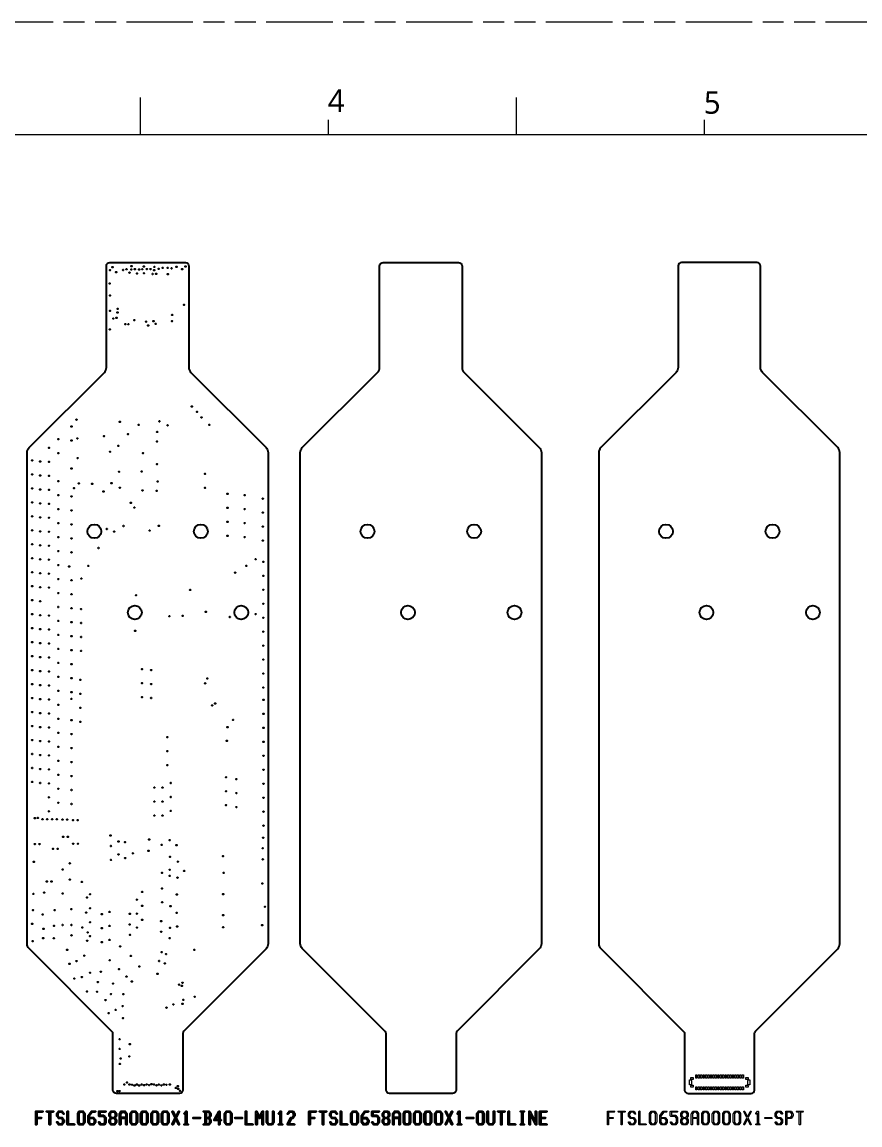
# Model space of a CAD drawing. Extents: x 4328 to 4769, y 264 to 576.
# Drawn here: x 4485.1 to 4604.9, y 418.4 to 576.2 of the extents above; entities that cross this region are included whole.
import ezdxf

# ---------------------------------------------------------------- set-up
doc = ezdxf.new("R2010")
doc.units = 0
doc.linetypes.add('PHANTOM', pattern=[29.5, 9.5, -1.5, 3, -1.5, 3, -1.5, 9.5])
doc.layers.get('0').update_dxf_attribs({"lineweight": 5})
doc.layers.add('0PAPERF', color=2, linetype='PHANTOM', lineweight=5, plot=False)
doc.layers.add('DIM', color=3, linetype='Continuous', lineweight=5)
doc.layers.add('gbr-dxf_layer0', color=7, linetype='Continuous')
doc.layers.add('gbr-outline-dxf_layer1', color=2, linetype='Continuous')
doc.styles.get("Standard").update_dxf_attribs({"font": 'txt.shx'})

msp = doc.modelspace()

# ---------------------------------------------------------------- linework, layer by layer
for p, q in [((4501.99, 560.01), (4501.99, 565.39)), ((4755.94, 560.01), (4340.59, 560.01))]:
    msp.add_line(p, q)
at = {"color": 0}
for p, q in [((4555.8, 560.01), (4555.8, 565.39)), ((4528.9, 560.01), (4528.9, 562.17)), ((4582.7, 560.01), (4582.7, 562.17))]:
    msp.add_line(p, q, dxfattribs=at)
at = {"linetype": 'Continuous'}
for points in [[(4580.52, 424.11), (4580.52, 424.83), (4580.73, 424.83), (4580.8, 424.76), (4580.8, 424.18), (4580.73, 424.11)], [(4580.73, 424.94), (4580.73, 425.15), (4581.08, 425.15), (4581.08, 424.87), (4580.8, 424.87)], [(4581.42, 425.09), (4581.42, 425.53), (4581.6, 425.53), (4581.6, 425.09)], [(4581.77, 425.09), (4581.77, 425.53), (4581.95, 425.53), (4581.95, 425.09)], [(4582.12, 425.09), (4582.12, 425.53), (4582.3, 425.53), (4582.3, 425.09)], [(4582.47, 425.09), (4582.47, 425.53), (4582.65, 425.53), (4582.65, 425.09)], [(4582.82, 425.09), (4582.82, 425.53), (4583, 425.53), (4583, 425.09)], [(4583.17, 425.09), (4583.17, 425.53), (4583.35, 425.53), (4583.35, 425.09)], [(4583.52, 425.09), (4583.52, 425.53), (4583.7, 425.53), (4583.7, 425.09)], [(4583.87, 425.09), (4583.87, 425.53), (4584.05, 425.53), (4584.05, 425.09)], [(4584.22, 425.09), (4584.22, 425.53), (4584.4, 425.53), (4584.4, 425.09)], [(4584.57, 425.09), (4584.57, 425.53), (4584.75, 425.53), (4584.75, 425.09)], [(4584.92, 425.09), (4584.92, 425.53), (4585.1, 425.53), (4585.1, 425.09)], [(4585.27, 425.09), (4585.27, 425.53), (4585.45, 425.53), (4585.45, 425.09)], [(4585.62, 425.09), (4585.62, 425.53), (4585.8, 425.53), (4585.8, 425.09)], [(4585.97, 425.09), (4585.97, 425.53), (4586.15, 425.53), (4586.15, 425.09)], [(4586.32, 425.09), (4586.32, 425.53), (4586.5, 425.53), (4586.5, 425.09)], [(4586.67, 425.09), (4586.67, 425.53), (4586.85, 425.53), (4586.85, 425.09)], [(4587.02, 425.09), (4587.02, 425.53), (4587.2, 425.53), (4587.2, 425.09)], [(4587.37, 425.09), (4587.37, 425.53), (4587.55, 425.53), (4587.55, 425.09)], [(4587.72, 425.09), (4587.72, 425.53), (4587.9, 425.53), (4587.9, 425.09)], [(4588.07, 425.09), (4588.07, 425.53), (4588.25, 425.53), (4588.25, 425.09)], [(4588.59, 424.87), (4588.59, 425.15), (4588.94, 425.15), (4588.94, 424.94), (4588.87, 424.87)], [(4588.87, 424.18), (4588.87, 424.76), (4588.94, 424.83), (4589.15, 424.83), (4589.15, 424.11), (4588.94, 424.11)], [(4580.73, 423.78), (4580.73, 423.99), (4580.8, 424.06), (4581.08, 424.06), (4581.08, 423.78)], [(4581.42, 423.41), (4581.42, 423.84), (4581.6, 423.84), (4581.6, 423.41)], [(4581.77, 423.41), (4581.77, 423.84), (4581.95, 423.84), (4581.95, 423.41)], [(4582.12, 423.41), (4582.12, 423.84), (4582.3, 423.84), (4582.3, 423.41)], [(4582.47, 423.41), (4582.47, 423.84), (4582.65, 423.84), (4582.65, 423.41)], [(4582.82, 423.41), (4582.82, 423.84), (4583, 423.84), (4583, 423.41)], [(4583.17, 423.41), (4583.17, 423.84), (4583.35, 423.84), (4583.35, 423.41)], [(4583.52, 423.41), (4583.52, 423.84), (4583.7, 423.84), (4583.7, 423.41)], [(4583.87, 423.41), (4583.87, 423.84), (4584.05, 423.84), (4584.05, 423.41)], [(4584.22, 423.41), (4584.22, 423.84), (4584.4, 423.84), (4584.4, 423.41)], [(4584.57, 423.41), (4584.57, 423.84), (4584.75, 423.84), (4584.75, 423.41)], [(4584.92, 423.41), (4584.92, 423.84), (4585.1, 423.84), (4585.1, 423.41)], [(4585.27, 423.41), (4585.27, 423.84), (4585.45, 423.84), (4585.45, 423.41)], [(4585.62, 423.41), (4585.62, 423.84), (4585.8, 423.84), (4585.8, 423.41)], [(4585.97, 423.41), (4585.97, 423.84), (4586.15, 423.84), (4586.15, 423.41)], [(4586.32, 423.41), (4586.32, 423.84), (4586.5, 423.84), (4586.5, 423.41)], [(4586.67, 423.41), (4586.67, 423.84), (4586.85, 423.84), (4586.85, 423.41)], [(4587.02, 423.41), (4587.02, 423.84), (4587.2, 423.84), (4587.2, 423.41)], [(4587.37, 423.41), (4587.37, 423.84), (4587.55, 423.84), (4587.55, 423.41)], [(4587.72, 423.41), (4587.72, 423.84), (4587.9, 423.84), (4587.9, 423.41)], [(4588.07, 423.41), (4588.07, 423.84), (4588.25, 423.84), (4588.25, 423.41)], [(4588.59, 423.78), (4588.59, 424.06), (4588.87, 424.06), (4588.94, 423.99), (4588.94, 423.78)], [(4574.95, 418.79), (4575.13, 418.54), (4575.5, 418.54), (4575.69, 418.79), (4575.69, 419.97), (4575.5, 420.22), (4575.13, 420.22), (4574.95, 419.97)], [(4579.45, 419.71), (4579.63, 419.45), (4580, 419.45), (4580.19, 419.71), (4580.19, 419.97), (4580, 420.22), (4579.63, 420.22), (4579.45, 419.97)], [(4580.95, 419.45), (4581.69, 419.45), (4581.69, 419.97), (4581.5, 420.22), (4581.13, 420.22), (4580.95, 419.97)], [(4582.45, 418.79), (4582.63, 418.54), (4583, 418.54), (4583.19, 418.79), (4583.19, 419.97), (4583, 420.22), (4582.63, 420.22), (4582.45, 419.97)], [(4583.95, 418.79), (4584.13, 418.54), (4584.5, 418.54), (4584.69, 418.79), (4584.69, 419.97), (4584.5, 420.22), (4584.13, 420.22), (4583.95, 419.97)], [(4585.45, 418.79), (4585.63, 418.54), (4586, 418.54), (4586.19, 418.79), (4586.19, 419.97), (4586, 420.22), (4585.63, 420.22), (4585.45, 419.97)], [(4586.95, 418.79), (4587.13, 418.54), (4587.5, 418.54), (4587.69, 418.79), (4587.69, 419.97), (4587.5, 420.22), (4587.13, 420.22), (4586.95, 419.97)], [(4594.45, 419.45), (4595, 419.45), (4595.19, 419.71), (4595.19, 419.97), (4595, 420.22), (4594.45, 420.22)], [(4576.45, 418.79), (4576.63, 418.54), (4577, 418.54), (4577.19, 418.79), (4577.19, 419.05), (4577, 419.3), (4576.45, 419.3)], [(4579.45, 418.79), (4579.63, 418.54), (4580, 418.54), (4580.19, 418.79), (4580.19, 419.05), (4580, 419.3), (4579.63, 419.3), (4579.45, 419.05)]]:
    msp.add_lwpolyline(points, close=True, dxfattribs=at)
for points in [[(4568.79, 418.46), (4568.79, 419.38), (4568.79, 420.3, -0.414239), (4568.87, 420.37), (4569.76, 420.37, -1), (4569.76, 420.22), (4568.95, 420.22), (4568.95, 419.45), (4569.54, 419.45, -1), (4569.54, 419.3), (4568.95, 419.3), (4568.95, 418.46, -1)], [(4570.37, 420.22, -1), (4570.37, 420.37), (4570.82, 420.37), (4571.26, 420.37, -1), (4571.26, 420.22), (4570.89, 420.22), (4570.89, 418.46, -1), (4570.74, 418.46), (4570.74, 420.22)], [(4571.79, 419.68), (4571.79, 419.99, -0.159612), (4571.81, 420.04), (4572.03, 420.34, -0.240361), (4572.09, 420.37), (4572.54, 420.37, -0.240361), (4572.6, 420.34), (4572.82, 420.04, -1), (4572.7, 419.95), (4572.5, 420.22), (4572.13, 420.22), (4571.95, 419.97), (4571.95, 419.71), (4572.13, 419.45), (4572.54, 419.45, -0.240361), (4572.6, 419.42), (4572.82, 419.12, -0.159612), (4572.84, 419.07), (4572.84, 418.77, -0.159612), (4572.82, 418.72), (4572.6, 418.42, -0.240361), (4572.54, 418.38), (4572.09, 418.38, -0.240361), (4572.03, 418.42), (4571.81, 418.72, -1), (4571.93, 418.81), (4572.13, 418.54), (4572.5, 418.54), (4572.69, 418.79), (4572.69, 419.05), (4572.5, 419.3), (4572.09, 419.3, -0.240361), (4572.03, 419.33), (4571.81, 419.64, -0.159612)], [(4573.29, 418.46), (4573.29, 420.3, -1), (4573.45, 420.3), (4573.45, 418.54), (4574.26, 418.54, -1), (4574.26, 418.38), (4573.37, 418.38, -0.414239)], [(4574.79, 418.77), (4574.79, 419.99, -0.159612), (4574.81, 420.04), (4575.03, 420.34, -0.240361), (4575.09, 420.37), (4575.54, 420.37, -0.240361), (4575.6, 420.34), (4575.82, 420.04, -0.159612), (4575.84, 419.99), (4575.84, 418.77, -0.159612), (4575.82, 418.72), (4575.6, 418.42, -0.240361), (4575.54, 418.38), (4575.09, 418.38, -0.240361), (4575.03, 418.42), (4574.81, 418.72, -0.159612)], [(4576.29, 418.77), (4576.29, 419.38), (4576.29, 419.68, -0.159612), (4576.31, 419.73), (4576.76, 420.34, -0.240361), (4576.82, 420.37), (4577.26, 420.37, -1), (4577.26, 420.22), (4576.86, 420.22), (4576.45, 419.66), (4576.45, 419.45), (4577.04, 419.45, -0.240361), (4577.1, 419.42), (4577.32, 419.12, -0.159612), (4577.34, 419.07), (4577.34, 418.77, -0.159612), (4577.32, 418.72), (4577.1, 418.42, -0.240361), (4577.04, 418.38), (4576.59, 418.38, -0.240361), (4576.53, 418.42), (4576.31, 418.72, -0.159612)], [(4577.79, 419.68), (4577.79, 420.3, -0.414239), (4577.87, 420.37), (4578.76, 420.37, -1), (4578.76, 420.22), (4577.95, 420.22), (4577.95, 419.76), (4578.54, 419.76, -0.240361), (4578.6, 419.73), (4578.82, 419.42, -0.159612), (4578.84, 419.38), (4578.84, 418.77, -0.159612), (4578.82, 418.72), (4578.6, 418.42, -0.240361), (4578.54, 418.38), (4578.09, 418.38, -0.240361), (4578.03, 418.42), (4577.81, 418.72, -1), (4577.93, 418.81), (4578.13, 418.54), (4578.5, 418.54), (4578.69, 418.79), (4578.69, 419.35), (4578.5, 419.61), (4577.87, 419.61, -0.414239)], [(4579.29, 418.77), (4579.29, 419.07, -0.159612), (4579.31, 419.12), (4579.5, 419.38), (4579.31, 419.64, -0.159612), (4579.29, 419.68), (4579.29, 419.99, -0.159612), (4579.31, 420.04), (4579.53, 420.34, -0.240361), (4579.59, 420.37), (4580.04, 420.37, -0.240361), (4580.1, 420.34), (4580.32, 420.04, -0.159612), (4580.34, 419.99), (4580.34, 419.68, -0.159612), (4580.32, 419.64), (4580.13, 419.38), (4580.32, 419.12, -0.159612), (4580.34, 419.07), (4580.34, 418.77, -0.159612), (4580.32, 418.72), (4580.1, 418.42, -0.240361), (4580.04, 418.38), (4579.59, 418.38, -0.240361), (4579.53, 418.42), (4579.31, 418.72, -0.159612)], [(4582.29, 418.77), (4582.29, 419.99, -0.159612), (4582.31, 420.04), (4582.53, 420.34, -0.240361), (4582.59, 420.37), (4583.04, 420.37, -0.240361), (4583.1, 420.34), (4583.32, 420.04, -0.159612), (4583.34, 419.99), (4583.34, 418.77, -0.159612), (4583.32, 418.72), (4583.1, 418.42, -0.240361), (4583.04, 418.38), (4582.59, 418.38, -0.240361), (4582.53, 418.42), (4582.31, 418.72, -0.159612)], [(4583.79, 418.77), (4583.79, 419.99, -0.159612), (4583.81, 420.04), (4584.03, 420.34, -0.240361), (4584.09, 420.37), (4584.54, 420.37, -0.240361), (4584.6, 420.34), (4584.82, 420.04, -0.159612), (4584.84, 419.99), (4584.84, 418.77, -0.159612), (4584.82, 418.72), (4584.6, 418.42, -0.240361), (4584.54, 418.38), (4584.09, 418.38, -0.240361), (4584.03, 418.42), (4583.81, 418.72, -0.159612)], [(4585.29, 418.77), (4585.29, 419.99, -0.159612), (4585.31, 420.04), (4585.53, 420.34, -0.240361), (4585.59, 420.37), (4586.04, 420.37, -0.240361), (4586.1, 420.34), (4586.32, 420.04, -0.159612), (4586.34, 419.99), (4586.34, 418.77, -0.159612), (4586.32, 418.72), (4586.1, 418.42, -0.240361), (4586.04, 418.38), (4585.59, 418.38, -0.240361), (4585.53, 418.42), (4585.31, 418.72, -0.159612)], [(4586.79, 418.77), (4586.79, 419.99, -0.159612), (4586.81, 420.04), (4587.03, 420.34, -0.240361), (4587.09, 420.37), (4587.54, 420.37, -0.240361), (4587.6, 420.34), (4587.82, 420.04, -0.159612), (4587.84, 419.99), (4587.84, 418.77, -0.159612), (4587.82, 418.72), (4587.6, 418.42, -0.240361), (4587.54, 418.38), (4587.09, 418.38, -0.240361), (4587.03, 418.42), (4586.81, 418.72, -0.159612)], [(4592.79, 419.68), (4592.79, 419.99, -0.159612), (4592.81, 420.04), (4593.03, 420.34, -0.240361), (4593.09, 420.37), (4593.54, 420.37, -0.240361), (4593.6, 420.34), (4593.82, 420.04, -1), (4593.7, 419.95), (4593.5, 420.22), (4593.13, 420.22), (4592.95, 419.97), (4592.95, 419.71), (4593.13, 419.45), (4593.54, 419.45, -0.240361), (4593.6, 419.42), (4593.82, 419.12, -0.159612), (4593.84, 419.07), (4593.84, 418.77, -0.159612), (4593.82, 418.72), (4593.6, 418.42, -0.240361), (4593.54, 418.38), (4593.09, 418.38, -0.240361), (4593.03, 418.42), (4592.81, 418.72, -1), (4592.93, 418.81), (4593.13, 418.54), (4593.5, 418.54), (4593.69, 418.79), (4593.69, 419.05), (4593.5, 419.3), (4593.09, 419.3, -0.240361), (4593.03, 419.33), (4592.81, 419.64, -0.159612)], [(4594.29, 418.46), (4594.29, 419.38), (4594.29, 420.3, -0.414239), (4594.37, 420.37), (4595.04, 420.37, -0.240361), (4595.1, 420.34), (4595.32, 420.04, -0.159612), (4595.34, 419.99), (4595.34, 419.68, -0.159612), (4595.32, 419.64), (4595.1, 419.33, -0.240361), (4595.04, 419.3), (4594.45, 419.3), (4594.45, 418.46, -1)], [(4595.87, 420.22, -1), (4595.87, 420.37), (4596.32, 420.37), (4596.76, 420.37, -1), (4596.76, 420.22), (4596.39, 420.22), (4596.39, 418.46, -1), (4596.24, 418.46), (4596.24, 420.22)], [(4591.37, 419.3, -1), (4591.37, 419.45), (4592.26, 419.45, -1), (4592.26, 419.3)]]:
    msp.add_lwpolyline(points, format="xyb", close=True, dxfattribs=at)
for points in [[(4580.79, 418.46), (4580.79, 419.38), (4580.79, 419.99, -0.159612), (4580.81, 420.04), (4581.03, 420.34, -0.240361), (4581.09, 420.37), (4581.54, 420.37, -0.240361), (4581.6, 420.34), (4581.82, 420.04, -0.159612), (4581.84, 419.99), (4581.84, 419.38)], [(4588.3, 418.49), (4588.73, 419.38), (4588.3, 420.26, -1), (4588.44, 420.33), (4588.82, 419.55)], [(4588.82, 419.55), (4589.19, 420.33, -1), (4589.33, 420.26), (4588.9, 419.38), (4589.33, 418.49, -1), (4589.19, 418.43), (4588.82, 419.2)], [(4590.32, 418.38), (4590.09, 418.38, -1), (4590.09, 418.54), (4590.24, 418.54), (4590.24, 420.06)], [(4590.24, 420.06), (4590.16, 419.95, -1), (4590.03, 420.04)], [(4590.03, 420.04), (4590.26, 420.34, -0.726915), (4590.39, 420.3), (4590.39, 418.54), (4590.54, 418.54, -1), (4590.54, 418.38), (4590.32, 418.38)], [(4581.84, 419.38), (4581.84, 418.46, -1), (4581.69, 418.46), (4581.69, 419.3), (4580.95, 419.3), (4580.95, 418.46, -1), (4580.79, 418.46)], [(4588.82, 419.2), (4588.44, 418.43, -1), (4588.3, 418.49)]]:
    msp.add_lwpolyline(points, format="xyb", dxfattribs=at)
at = {"layer": '0PAPERF'}
msp.add_line((4769.5, 576.16), (4328.21, 576.16), dxfattribs=at)
at = {"layer": 'gbr-dxf_layer0'}
for p, q in [((4513.19, 420), (4512.72, 419.15)), ((4487.02, 418.46), (4487.02, 419.38)), ((4533.6, 418.77), (4533.6, 419.38)), ((4559.1, 418.46), (4559.1, 419.38))]:
    msp.add_line(p, q, dxfattribs=at)
at = {"layer": 'gbr-dxf_layer0', "linetype": 'Continuous'}
for points in [[(4524.86, 444.32), (4524.86, 514.58, -0.198849), (4525.15, 515.28), (4535.91, 526.04, 0.198916), (4536.2, 526.75), (4536.2, 541.26, -0.414068), (4536.7, 541.76), (4547.5, 541.76, -0.414218), (4548, 541.26), (4548, 526.75, 0.198916), (4548.29, 526.04), (4559.04, 515.29, -0.198916), (4559.34, 514.58), (4559.34, 444.28, -0.198917), (4559.04, 443.57), (4547.29, 431.82, 0.198733), (4547.14, 431.47), (4547.14, 423.38, -0.414364), (4546.64, 422.88), (4537.64, 422.88, -0.414216), (4537.14, 423.38), (4537.14, 431.42, 0.198921), (4537, 431.77), (4525.15, 443.61, -0.198917)], [(4488.59, 420.22, -1), (4488.59, 420.37), (4489.49, 420.37, -1), (4489.49, 420.22), (4489.12, 420.22), (4489.12, 418.46, -1), (4488.96, 418.46), (4488.96, 420.22)], [(4490.02, 419.68), (4490.02, 419.99, -0.161897), (4490.03, 420.04), (4490.26, 420.34, -0.239742), (4490.32, 420.37), (4490.76, 420.37, -0.246448), (4490.82, 420.34), (4491.05, 420.04, -1), (4490.92, 419.95), (4490.72, 420.22), (4490.36, 420.22), (4490.17, 419.97), (4490.17, 419.71), (4490.36, 419.45), (4490.76, 419.45, -0.247601), (4490.83, 419.42), (4491.05, 419.12, -0.165513), (4491.06, 419.07), (4491.06, 418.77, -0.170323), (4491.05, 418.72), (4490.82, 418.42, -0.239742), (4490.76, 418.38), (4490.32, 418.38, -0.246448), (4490.26, 418.42), (4490.03, 418.72, -1), (4490.16, 418.81), (4490.36, 418.54), (4490.72, 418.54), (4490.91, 418.79), (4490.91, 419.05), (4490.72, 419.3), (4490.32, 419.3, -0.247601), (4490.25, 419.34), (4490.03, 419.64, -0.172378)], [(4491.52, 418.46), (4491.52, 420.3, -1), (4491.67, 420.3), (4491.67, 418.54), (4492.49, 418.54, -1), (4492.49, 418.38), (4491.6, 418.38, -0.421762)], [(4493.02, 418.77), (4493.02, 419.99, -0.161897), (4493.03, 420.04), (4493.25, 420.34, -0.257177), (4493.32, 420.37), (4493.76, 420.37, -0.246448), (4493.82, 420.34), (4494.05, 420.04, -0.166637), (4494.06, 419.99), (4494.06, 418.77, -0.165513), (4494.05, 418.72), (4493.82, 418.42, -0.239934), (4493.76, 418.38), (4493.32, 418.38, -0.247601), (4493.25, 418.42), (4493.03, 418.72, -0.165513)], [(4494.52, 418.77), (4494.52, 419.68, -0.16419), (4494.53, 419.73), (4494.98, 420.34, -0.249655), (4495.04, 420.37), (4495.49, 420.37, -1), (4495.49, 420.22), (4495.08, 420.22), (4494.67, 419.66), (4494.67, 419.45), (4495.26, 419.45, -0.247601), (4495.33, 419.42), (4495.55, 419.12, -0.165513), (4495.56, 419.07), (4495.56, 418.77, -0.170323), (4495.55, 418.72), (4495.32, 418.42, -0.239742), (4495.26, 418.38), (4494.82, 418.38, -0.246448), (4494.76, 418.42), (4494.53, 418.72, -0.166669)], [(4496.02, 419.68), (4496.02, 420.3, -0.414541), (4496.09, 420.37), (4496.99, 420.37, -1), (4496.99, 420.22), (4496.17, 420.22), (4496.17, 419.76), (4496.76, 419.76, -0.246448), (4496.82, 419.73), (4497.05, 419.43, -0.166637), (4497.06, 419.38), (4497.06, 418.77, -0.16419), (4497.05, 418.72), (4496.83, 418.42, -0.249655), (4496.76, 418.38), (4496.32, 418.38, -0.247601), (4496.25, 418.42), (4496.03, 418.72, -1), (4496.16, 418.81), (4496.36, 418.54), (4496.72, 418.54), (4496.91, 418.79), (4496.91, 419.35), (4496.72, 419.61), (4496.1, 419.61, -0.421762)], [(4497.52, 418.77), (4497.52, 419.07, -0.16419), (4497.53, 419.12), (4497.72, 419.38), (4497.53, 419.64, -0.165513), (4497.52, 419.69), (4497.52, 419.99, -0.161897), (4497.53, 420.04), (4497.76, 420.34, -0.240361), (4497.82, 420.37), (4498.26, 420.37, -0.247601), (4498.33, 420.34), (4498.55, 420.04, -0.166637), (4498.56, 419.99), (4498.56, 419.68, -0.16419), (4498.55, 419.64), (4498.36, 419.38), (4498.55, 419.12, -0.165513), (4498.56, 419.07), (4498.56, 418.77, -0.161897), (4498.55, 418.72), (4498.33, 418.42, -0.249655), (4498.26, 418.38), (4497.82, 418.38, -0.240361), (4497.76, 418.42), (4497.53, 418.72, -0.166669)], [(4500.52, 418.77), (4500.52, 419.99, -0.161897), (4500.53, 420.04), (4500.76, 420.34, -0.239742), (4500.82, 420.37), (4501.26, 420.37, -0.246448), (4501.32, 420.34), (4501.55, 420.04, -0.170321), (4501.56, 419.99), (4501.56, 418.77, -0.165513), (4501.55, 418.72), (4501.33, 418.42, -0.249655), (4501.26, 418.38), (4500.82, 418.38, -0.247601), (4500.75, 418.42), (4500.53, 418.72, -0.172378)], [(4502.02, 418.77), (4502.02, 419.99, -0.161897), (4502.03, 420.04), (4502.26, 420.34, -0.239742), (4502.32, 420.37), (4502.76, 420.37, -0.246448), (4502.82, 420.34), (4503.05, 420.04, -0.170321), (4503.06, 419.99), (4503.06, 418.77, -0.165513), (4503.05, 418.72), (4502.83, 418.42, -0.249655), (4502.76, 418.38), (4502.32, 418.38, -0.247601), (4502.25, 418.42), (4502.03, 418.72, -0.172378)], [(4503.52, 418.77), (4503.52, 419.99, -0.161897), (4503.53, 420.04), (4503.76, 420.34, -0.239742), (4503.82, 420.37), (4504.26, 420.37, -0.246448), (4504.32, 420.34), (4504.55, 420.04, -0.170321), (4504.56, 419.99), (4504.56, 418.77, -0.165513), (4504.55, 418.72), (4504.33, 418.42, -0.249655), (4504.26, 418.38), (4503.82, 418.38, -0.247601), (4503.75, 418.42), (4503.53, 418.72, -0.172378)], [(4505.02, 418.77), (4505.02, 419.99, -0.161897), (4505.03, 420.04), (4505.26, 420.34, -0.239742), (4505.32, 420.37), (4505.76, 420.37, -0.246448), (4505.82, 420.34), (4506.05, 420.04, -0.170321), (4506.06, 419.99), (4506.06, 418.77, -0.165513), (4506.05, 418.72), (4505.83, 418.42, -0.249655), (4505.76, 418.38), (4505.32, 418.38, -0.247601), (4505.25, 418.42), (4505.03, 418.72, -0.172378)], [(4511.09, 418.38, -1), (4511.09, 418.54), (4511.24, 418.54), (4511.24, 420.22), (4511.09, 420.22, -1), (4511.09, 420.37), (4511.76, 420.37, -0.246448), (4511.82, 420.34), (4512.05, 420.04, -0.170321), (4512.06, 419.99), (4512.06, 419.69, -0.165513), (4512.05, 419.64), (4511.86, 419.38), (4512.05, 419.12, -0.166637), (4512.06, 419.07), (4512.06, 418.77, -0.16419), (4512.05, 418.72), (4511.83, 418.42, -0.249655), (4511.76, 418.38)], [(4512.53, 419.11), (4513.2, 420.33, -0.793537), (4513.34, 420.29), (4513.34, 419.15), (4513.49, 419.15, -1), (4513.49, 419), (4513.34, 419), (4513.34, 418.46, -1), (4513.19, 418.46), (4513.19, 419), (4512.6, 419, -0.578059)], [(4514.02, 418.77), (4514.02, 419.99, -0.170323), (4514.03, 420.04), (4514.26, 420.34, -0.239742), (4514.32, 420.37), (4514.76, 420.37, -0.246448), (4514.82, 420.34), (4515.05, 420.04, -0.166637), (4515.06, 419.99), (4515.06, 418.77, -0.16419), (4515.05, 418.72), (4514.83, 418.42, -0.249655), (4514.76, 418.38), (4514.32, 418.38, -0.247601), (4514.25, 418.42), (4514.03, 418.72, -0.165513)], [(4517.02, 418.46), (4517.02, 420.3, -1), (4517.17, 420.3), (4517.17, 418.54), (4517.99, 418.54, -1), (4517.99, 418.38), (4517.1, 418.38, -0.421762)], [(4520.02, 418.77), (4520.02, 420.3, -1), (4520.17, 420.3), (4520.17, 418.79), (4520.36, 418.54), (4520.72, 418.54), (4520.91, 418.79), (4520.91, 420.3, -1), (4521.06, 420.3), (4521.06, 418.77, -0.161897), (4521.05, 418.72), (4520.82, 418.42, -0.239742), (4520.76, 418.38), (4520.32, 418.38, -0.253505), (4520.25, 418.42), (4520.03, 418.72, -0.166669)], [(4526.1, 418.46), (4526.1, 420.3, -0.414443), (4526.17, 420.37), (4527.07, 420.37, -1), (4527.07, 420.22), (4526.25, 420.22), (4526.25, 419.45), (4526.84, 419.45, -1), (4526.84, 419.3), (4526.25, 419.3), (4526.25, 418.46, -1)], [(4529.1, 419.69), (4529.1, 419.99, -0.161897), (4529.11, 420.04), (4529.33, 420.34, -0.257177), (4529.4, 420.37), (4529.84, 420.37, -0.246448), (4529.91, 420.34), (4530.13, 420.04, -1), (4530.01, 419.95), (4529.8, 420.22), (4529.44, 420.22), (4529.25, 419.97), (4529.25, 419.71), (4529.44, 419.45), (4529.84, 419.45, -0.251415), (4529.91, 419.42), (4530.13, 419.12, -0.165513), (4530.14, 419.07), (4530.14, 418.77, -0.161897), (4530.13, 418.72), (4529.91, 418.42, -0.239742), (4529.84, 418.38), (4529.4, 418.38, -0.253505), (4529.33, 418.42), (4529.11, 418.72, -1), (4529.24, 418.81), (4529.44, 418.54), (4529.8, 418.54), (4529.99, 418.79), (4529.99, 419.05), (4529.8, 419.3), (4529.4, 419.3, -0.247601), (4529.33, 419.34), (4529.11, 419.64, -0.165513)], [(4530.6, 418.46), (4530.6, 420.3, -1), (4530.75, 420.3), (4530.75, 418.54), (4531.57, 418.54, -1), (4531.57, 418.38), (4530.68, 418.38, -0.421762)], [(4532.1, 418.77), (4532.1, 419.99, -0.161897), (4532.11, 420.04), (4532.34, 420.34, -0.239742), (4532.4, 420.37), (4532.84, 420.37, -0.246448), (4532.91, 420.34), (4533.13, 420.04, -0.170321), (4533.14, 419.99), (4533.14, 418.77, -0.165513), (4533.13, 418.72), (4532.91, 418.42, -0.249655), (4532.84, 418.38), (4532.4, 418.38, -0.247601), (4532.33, 418.42), (4532.12, 418.72, -0.172378)], [(4535.1, 419.68), (4535.1, 420.29, -0.42944), (4535.18, 420.37), (4536.07, 420.37, -1), (4536.07, 420.22), (4535.25, 420.22), (4535.25, 419.76), (4535.84, 419.76, -0.253505), (4535.91, 419.73), (4536.13, 419.43, -0.166637), (4536.14, 419.38), (4536.14, 418.77, -0.165513), (4536.13, 418.72), (4535.91, 418.42, -0.249655), (4535.84, 418.38), (4535.4, 418.38, -0.251415), (4535.34, 418.42), (4535.11, 418.72, -1), (4535.24, 418.81), (4535.44, 418.54), (4535.8, 418.54), (4535.99, 418.79), (4535.99, 419.35), (4535.8, 419.61), (4535.18, 419.61, -0.421762)], [(4536.6, 419.68), (4536.6, 419.99, -0.161897), (4536.61, 420.04), (4536.84, 420.34, -0.240361), (4536.9, 420.37), (4537.34, 420.37, -0.247601), (4537.41, 420.34), (4537.63, 420.04, -0.166637), (4537.64, 419.99), (4537.64, 419.69, -0.165513), (4537.63, 419.64), (4537.44, 419.38), (4537.63, 419.12, -0.172346), (4537.64, 419.07), (4537.64, 418.77, -0.161897), (4537.63, 418.72), (4537.41, 418.42, -0.249655), (4537.34, 418.38), (4536.9, 418.38, -0.240361), (4536.84, 418.42), (4536.61, 418.72, -0.166669), (4536.6, 418.77), (4536.6, 419.07, -0.165513), (4536.61, 419.12), (4536.8, 419.38), (4536.62, 419.64, -0.172378)], [(4539.6, 418.77), (4539.6, 419.99, -0.161897), (4539.61, 420.04), (4539.83, 420.34, -0.257177), (4539.9, 420.37), (4540.34, 420.37, -0.246448), (4540.41, 420.34), (4540.63, 420.04, -0.166637), (4540.64, 419.99), (4540.64, 418.77, -0.165513), (4540.63, 418.72), (4540.41, 418.42, -0.239934), (4540.34, 418.38), (4539.9, 418.38, -0.247601), (4539.83, 418.42), (4539.61, 418.72, -0.165513)], [(4541.1, 418.77), (4541.1, 419.99, -0.161897), (4541.11, 420.04), (4541.33, 420.34, -0.257177), (4541.4, 420.37), (4541.84, 420.37, -0.246448), (4541.91, 420.34), (4542.13, 420.04, -0.166637), (4542.14, 419.99), (4542.14, 418.77, -0.165513), (4542.13, 418.72), (4541.91, 418.42, -0.239934), (4541.84, 418.38), (4541.4, 418.38, -0.247601), (4541.33, 418.42), (4541.11, 418.72, -0.165513)], [(4542.6, 418.77), (4542.6, 419.99, -0.161897), (4542.61, 420.04), (4542.83, 420.34, -0.257177), (4542.9, 420.37), (4543.34, 420.37, -0.246448), (4543.41, 420.34), (4543.63, 420.04, -0.166637), (4543.64, 419.99), (4543.64, 418.77, -0.165513), (4543.63, 418.72), (4543.41, 418.42, -0.239934), (4543.34, 418.38), (4542.9, 418.38, -0.247601), (4542.83, 418.42), (4542.61, 418.72, -0.165513)], [(4544.1, 418.77), (4544.1, 419.99, -0.161897), (4544.11, 420.04), (4544.33, 420.34, -0.257177), (4544.4, 420.37), (4544.84, 420.37, -0.246448), (4544.91, 420.34), (4545.13, 420.04, -0.166637), (4545.14, 419.99), (4545.14, 418.77, -0.165513), (4545.13, 418.72), (4544.91, 418.42, -0.239934), (4544.84, 418.38), (4544.4, 418.38, -0.247601), (4544.33, 418.42), (4544.11, 418.72, -0.165513)], [(4550.1, 418.77), (4550.1, 419.99, -0.161897), (4550.11, 420.04), (4550.34, 420.34, -0.239742), (4550.4, 420.37), (4550.84, 420.37, -0.246448), (4550.91, 420.34), (4551.13, 420.04, -0.170321), (4551.14, 419.99), (4551.14, 418.77, -0.165513), (4551.13, 418.72), (4550.91, 418.42, -0.249655), (4550.84, 418.38), (4550.4, 418.38, -0.247601), (4550.33, 418.42), (4550.12, 418.72, -0.172378)], [(4551.6, 418.77), (4551.6, 420.3, -1), (4551.75, 420.3), (4551.75, 418.79), (4551.94, 418.54), (4552.3, 418.54), (4552.49, 418.79), (4552.49, 420.3, -1), (4552.64, 420.3), (4552.64, 418.77, -0.170323), (4552.63, 418.72), (4552.41, 418.42, -0.239742), (4552.34, 418.38), (4551.9, 418.38, -0.246448), (4551.84, 418.42), (4551.61, 418.72, -0.166669)], [(4554.6, 418.46), (4554.6, 420.3, -1), (4554.75, 420.3), (4554.75, 418.54), (4555.57, 418.54, -1), (4555.57, 418.38), (4554.67, 418.38, -0.427292)], [(4509.59, 419.3, -1), (4509.59, 419.45), (4510.49, 419.45, -1), (4510.49, 419.3)], [(4515.59, 419.3, -1), (4515.59, 419.45), (4516.49, 419.45, -1), (4516.49, 419.3)], [(4548.67, 419.3, -1), (4548.67, 419.45), (4549.57, 419.45, -1), (4549.57, 419.3)]]:
    msp.add_lwpolyline(points, format="xyb", close=True, dxfattribs=at)
for points in [[(4487.02, 419.38), (4487.02, 420.29, -0.208517), (4487.04, 420.35, -0.208501), (4487.1, 420.37), (4487.99, 420.37, -1), (4487.99, 420.22), (4487.17, 420.22), (4487.17, 419.45), (4487.76, 419.45, -1), (4487.76, 419.3), (4487.17, 419.3), (4487.17, 418.46, -1), (4487.02, 418.46)], [(4499.02, 418.46), (4499.02, 419.99, -0.161897), (4499.03, 420.04), (4499.25, 420.34, -0.043659), (4499.26, 420.35, -0.211421), (4499.32, 420.37), (4499.76, 420.37, -0.246448), (4499.82, 420.34), (4500.05, 420.04, -0.166669), (4500.06, 419.99), (4500.06, 419.38)], [(4506.53, 420.26, -1), (4506.66, 420.33), (4507.04, 419.55)], [(4507.04, 419.2), (4506.66, 418.43, -1), (4506.53, 418.49), (4506.96, 419.38), (4506.53, 420.26)], [(4507.04, 419.55), (4507.42, 420.33, -1), (4507.55, 420.26), (4507.12, 419.38), (4507.55, 418.49, -1), (4507.42, 418.43), (4507.04, 419.2)], [(4508.26, 420.04), (4508.48, 420.34, -0.725878), (4508.62, 420.3), (4508.62, 418.54), (4508.76, 418.54, -1), (4508.76, 418.38), (4508.32, 418.38, -1), (4508.32, 418.54), (4508.46, 418.54), (4508.46, 420.06)], [(4508.46, 420.06), (4508.38, 419.95, -1), (4508.26, 420.04)], [(4518.52, 418.46), (4518.52, 420.3, -0.795967), (4518.66, 420.33), (4519.04, 419.55)], [(4518.67, 419.97), (4518.67, 418.46, -1), (4518.52, 418.46)], [(4519.41, 419.97), (4519.11, 419.35, -0.654574), (4518.97, 419.35), (4518.67, 419.97)], [(4519.04, 419.55), (4519.42, 420.33, -0.795935), (4519.56, 420.3), (4519.56, 418.46, -1), (4519.41, 418.46), (4519.41, 419.97)], [(4522.04, 418.38), (4521.82, 418.38, -1), (4521.82, 418.54), (4521.96, 418.54), (4521.96, 420.06)], [(4521.96, 420.06), (4521.88, 419.95, -1), (4521.76, 420.04)], [(4521.76, 420.04), (4521.98, 420.34, -0.043659), (4521.99, 420.35, -0.68565), (4522.12, 420.29), (4522.12, 418.54), (4522.26, 418.54, -1), (4522.26, 418.38), (4522.04, 418.38)], [(4523.03, 418.49), (4523.47, 419.41, -0.287416), (4523.54, 419.45), (4523.72, 419.45), (4523.91, 419.71), (4523.91, 419.97), (4523.72, 420.22), (4523.36, 420.22), (4523.16, 419.95, -1), (4523.03, 420.04), (4523.26, 420.34, -0.239742), (4523.32, 420.37), (4523.76, 420.37, -0.253505), (4523.83, 420.34), (4524.05, 420.04, -0.166637), (4524.06, 419.99), (4524.06, 419.69, -0.165513), (4524.05, 419.64), (4523.83, 419.33, -0.249655), (4523.76, 419.3), (4523.59, 419.3), (4523.22, 418.54)], [(4527.67, 420.22, -1), (4527.67, 420.37), (4528.12, 420.37)], [(4528.12, 420.37), (4528.57, 420.37, -1), (4528.57, 420.22), (4528.2, 420.22), (4528.2, 418.46, -1), (4528.04, 418.46), (4528.04, 420.22), (4527.67, 420.22)], [(4533.6, 419.38), (4533.6, 419.68, -0.165513), (4533.61, 419.73), (4534.06, 420.34, -0.039972), (4534.07, 420.35, -0.207833), (4534.12, 420.37), (4534.57, 420.37, -1), (4534.57, 420.22), (4534.16, 420.22), (4533.75, 419.66), (4533.75, 419.45), (4534.34, 419.45, -0.251415), (4534.41, 419.42), (4534.63, 419.12, -0.165513), (4534.64, 419.07), (4534.64, 418.77, -0.161897), (4534.63, 418.72), (4534.41, 418.42, -0.041105), (4534.4, 418.41, -0.196911), (4534.34, 418.38), (4533.9, 418.38, -0.253505), (4533.83, 418.42), (4533.61, 418.72, -0.166669), (4533.6, 418.77)], [(4538.1, 418.46), (4538.1, 419.99, -0.161897), (4538.11, 420.04), (4538.34, 420.34, -0.041105), (4538.34, 420.35, -0.196911), (4538.4, 420.37), (4538.84, 420.37, -0.246448), (4538.91, 420.34), (4539.13, 420.04, -0.170321), (4539.14, 419.99), (4539.14, 419.38)], [(4545.61, 420.26, -1), (4545.74, 420.33), (4546.12, 419.55)], [(4546.12, 419.2), (4545.74, 418.43, -1), (4545.61, 418.49), (4546.04, 419.38), (4545.61, 420.26)], [(4546.12, 419.55), (4546.5, 420.33, -1), (4546.64, 420.26), (4546.21, 419.38), (4546.64, 418.49, -1), (4546.5, 418.43), (4546.12, 419.2)], [(4547.62, 418.38), (4547.4, 418.38, -1), (4547.4, 418.54), (4547.54, 418.54), (4547.54, 420.06)], [(4547.54, 420.06), (4547.46, 419.95, -1), (4547.34, 420.04)], [(4547.34, 420.04), (4547.56, 420.34, -0.041105), (4547.57, 420.35, -0.665353), (4547.7, 420.3), (4547.7, 418.54), (4547.84, 418.54, -1), (4547.84, 418.38), (4547.62, 418.38)], [(4553.17, 420.22, -1), (4553.17, 420.37), (4553.62, 420.37)], [(4553.62, 420.37), (4554.07, 420.37, -1), (4554.07, 420.22), (4553.7, 420.22), (4553.7, 418.46, -1), (4553.54, 418.46), (4553.54, 420.22), (4553.17, 420.22)], [(4556.4, 420.22, -1), (4556.4, 420.37), (4556.62, 420.37)], [(4556.62, 420.37), (4556.84, 420.37, -1), (4556.84, 420.22), (4556.7, 420.22), (4556.7, 418.54), (4556.84, 418.54, -1), (4556.84, 418.38), (4556.4, 418.38, -1), (4556.4, 418.54), (4556.54, 418.54), (4556.54, 420.22), (4556.4, 420.22)], [(4557.6, 418.46), (4557.6, 420.3, -0.795967), (4557.74, 420.33), (4558.49, 418.79)], [(4557.75, 419.97), (4557.75, 418.46, -1), (4557.6, 418.46)], [(4558.49, 418.79), (4558.49, 420.3, -1), (4558.64, 420.3), (4558.64, 418.46, -0.795967), (4558.5, 418.43), (4557.75, 419.97)], [(4559.1, 419.38), (4559.1, 420.3, -0.199026), (4559.12, 420.35, -0.199012), (4559.17, 420.37), (4560.07, 420.37, -1), (4560.07, 420.22), (4559.25, 420.22), (4559.25, 419.45), (4559.84, 419.45, -1), (4559.84, 419.3), (4559.25, 419.3), (4559.25, 418.54), (4560.07, 418.54, -1), (4560.07, 418.38), (4559.17, 418.38, -0.424887), (4559.1, 418.46)], [(4500.06, 419.38), (4500.06, 418.46, -1), (4499.91, 418.46), (4499.91, 419.3), (4499.17, 419.3), (4499.17, 418.46, -1), (4499.02, 418.46)], [(4523.22, 418.54), (4523.99, 418.54, -1), (4523.99, 418.38), (4523.1, 418.38, -0.562296), (4523.03, 418.49)], [(4539.14, 419.38), (4539.14, 418.46, -1), (4538.99, 418.46), (4538.99, 419.3), (4538.25, 419.3), (4538.25, 418.46, -1), (4538.1, 418.46)]]:
    msp.add_lwpolyline(points, format="xyb", dxfattribs=at)
for points in [[(4493.17, 418.79), (4493.36, 418.54), (4493.72, 418.54), (4493.91, 418.79), (4493.91, 419.97), (4493.72, 420.22), (4493.36, 420.22), (4493.17, 419.97)], [(4497.67, 419.71), (4497.86, 419.45), (4498.22, 419.45), (4498.41, 419.71), (4498.41, 419.97), (4498.22, 420.22), (4497.86, 420.22), (4497.67, 419.97)], [(4499.17, 419.45), (4499.17, 419.97), (4499.36, 420.22), (4499.72, 420.22), (4499.91, 419.97), (4499.91, 419.45)], [(4500.67, 418.79), (4500.86, 418.54), (4501.22, 418.54), (4501.41, 418.79), (4501.41, 419.97), (4501.22, 420.22), (4500.86, 420.22), (4500.67, 419.97)], [(4502.17, 418.79), (4502.36, 418.54), (4502.72, 418.54), (4502.91, 418.79), (4502.91, 419.97), (4502.72, 420.22), (4502.36, 420.22), (4502.17, 419.97)], [(4503.67, 418.79), (4503.86, 418.54), (4504.22, 418.54), (4504.41, 418.79), (4504.41, 419.97), (4504.22, 420.22), (4503.86, 420.22), (4503.67, 419.97)], [(4505.17, 418.79), (4505.36, 418.54), (4505.72, 418.54), (4505.91, 418.79), (4505.91, 419.97), (4505.72, 420.22), (4505.36, 420.22), (4505.17, 419.97)], [(4511.39, 419.45), (4511.72, 419.45), (4511.91, 419.71), (4511.91, 419.97), (4511.72, 420.22), (4511.39, 420.22)], [(4514.17, 418.79), (4514.36, 418.54), (4514.72, 418.54), (4514.91, 418.79), (4514.91, 419.97), (4514.72, 420.22), (4514.36, 420.22), (4514.17, 419.97)], [(4532.25, 418.79), (4532.44, 418.54), (4532.8, 418.54), (4532.99, 418.79), (4532.99, 419.97), (4532.8, 420.22), (4532.44, 420.22), (4532.25, 419.97)], [(4536.75, 419.71), (4536.94, 419.45), (4537.3, 419.45), (4537.49, 419.71), (4537.49, 419.97), (4537.3, 420.22), (4536.94, 420.22), (4536.75, 419.97)], [(4538.25, 419.45), (4538.25, 419.97), (4538.44, 420.22), (4538.8, 420.22), (4538.99, 419.97), (4538.99, 419.45)], [(4539.75, 418.79), (4539.94, 418.54), (4540.3, 418.54), (4540.49, 418.79), (4540.49, 419.97), (4540.3, 420.22), (4539.94, 420.22), (4539.75, 419.97)], [(4541.25, 418.79), (4541.44, 418.54), (4541.8, 418.54), (4541.99, 418.79), (4541.99, 419.97), (4541.8, 420.22), (4541.44, 420.22), (4541.25, 419.97)], [(4542.75, 418.79), (4542.94, 418.54), (4543.3, 418.54), (4543.49, 418.79), (4543.49, 419.97), (4543.3, 420.22), (4542.94, 420.22), (4542.75, 419.97)], [(4544.25, 418.79), (4544.44, 418.54), (4544.8, 418.54), (4544.99, 418.79), (4544.99, 419.97), (4544.8, 420.22), (4544.44, 420.22), (4544.25, 419.97)], [(4550.25, 418.79), (4550.44, 418.54), (4550.8, 418.54), (4550.99, 418.79), (4550.99, 419.97), (4550.8, 420.22), (4550.44, 420.22), (4550.25, 419.97)], [(4494.67, 418.79), (4494.86, 418.54), (4495.22, 418.54), (4495.41, 418.79), (4495.41, 419.05), (4495.22, 419.3), (4494.67, 419.3)], [(4497.67, 418.79), (4497.86, 418.54), (4498.22, 418.54), (4498.41, 418.79), (4498.41, 419.05), (4498.22, 419.3), (4497.86, 419.3), (4497.67, 419.05)], [(4511.39, 418.54), (4511.72, 418.54), (4511.91, 418.79), (4511.91, 419.05), (4511.72, 419.3), (4511.39, 419.3)], [(4533.75, 418.79), (4533.75, 419.3), (4534.31, 419.3), (4534.49, 419.05), (4534.49, 418.79), (4534.3, 418.54), (4533.94, 418.54)], [(4536.75, 418.79), (4536.94, 418.54), (4537.3, 418.54), (4537.49, 418.79), (4537.49, 419.05), (4537.3, 419.3), (4536.94, 419.3), (4536.75, 419.05)]]:
    msp.add_lwpolyline(points, close=True, dxfattribs=at)
msp.add_lwpolyline([(4512.72, 419.15), (4513.19, 419.15), (4513.19, 420)], dxfattribs=at)
at = {"layer": 'gbr-dxf_layer0'}
for centre in [(4500.72, 541.23), (4502.48, 541.18), (4503.99, 541.13), (4507.14, 541.14), (4508.44, 541.18), (4497.65, 540.67), (4497.99, 541.1), (4498.53, 540.38), (4499.51, 540.69), (4500.01, 540.79), (4500.42, 540.31), (4500.7, 540.77), (4501.18, 540.81), (4501.49, 540.2), (4501.82, 540.77), (4502.26, 540.79), (4502.5, 540.22), (4502.9, 540.83), (4503.44, 540.83), (4503.73, 540.12), (4503.96, 540.66), (4504.24, 540.15), (4504.59, 540.86), (4505.18, 540.99), (4505.89, 540.99), (4505.91, 540.09), (4506.46, 540.93), (4507.96, 540.82), (4497.58, 538.76), (4497.63, 537.04), (4497.63, 534.86), (4498.73, 535.14), (4508.22, 535.71), (4498.11, 533.74), (4498.58, 533.85), (4498.71, 534.61), (4501.13, 533.51), (4502.8, 533.3), (4503.85, 533.38), (4506.51, 533.38), (4506.54, 534.26), (4497.61, 532.2), (4499.83, 532.94), (4500.27, 532.93), (4503.11, 532.76), (4504.18, 532.98), (4509.34, 521.17), (4492.85, 519.28), (4504.7, 519.04), (4510.08, 520.4), (4510.73, 519.61), (4492.13, 518.3), (4499.04, 518.96), (4501.74, 518.53), (4504.38, 517.52), (4505.88, 518.47), (4511.85, 518.55), (4490.24, 516.48), (4492.13, 516.3), (4492.97, 516.6), (4496.78, 516.93), (4500.22, 517.21), (4504.36, 516.15), (4488.91, 515.25), (4490.24, 514.48), (4497.64, 514.69), (4498.83, 515.53), (4502.37, 514.49), (4486.51, 513.45), (4487.65, 513.3), (4488.91, 513.25), (4493.01, 513.79), (4504.36, 512.92), (4486.51, 511.45), (4487.65, 511.3), (4488.91, 511.25), (4492.13, 512.3), (4498.93, 511.83), (4502.18, 511.86), (4511.23, 511.53), (4490.24, 510.48), (4493.19, 510.16), (4495.08, 510.11), (4497.85, 510.2), (4504.46, 510.43), (4486.51, 509.45), (4487.65, 509.3), (4488.91, 509.25), (4490.24, 508.48), (4492.13, 508.3), (4492.48, 509.49), (4496.71, 509.01), (4499.04, 509.54), (4502.29, 509.16), (4504.31, 509.1), (4511.23, 509.53), (4514.44, 508.67), (4516.89, 508.49), (4486.51, 507.45), (4487.65, 507.3), (4488.91, 507.25), (4490.24, 506.48), (4500.63, 507.38), (4501.12, 506.7), (4514.44, 506.67), (4516.89, 506.49), (4519.51, 507.98), (4486.51, 505.45), (4487.65, 505.3), (4488.91, 505.25), (4492.13, 506.3), (4519.51, 505.98), (4486.51, 503.45), (4487.65, 503.3), (4490.24, 504.48), (4492.13, 504.3), (4497.18, 503.64), (4498.23, 503.26), (4499.58, 504.07), (4503.31, 503.41), (4504.62, 504.1), (4514.44, 504.67), (4516.89, 504.49), (4519.51, 503.98), (4488.91, 503.25), (4490.24, 502.48), (4492.13, 502.3), (4514.44, 502.67), (4516.89, 502.49), (4519.51, 501.98), (4486.51, 501.45), (4487.65, 501.3), (4488.91, 501.25), (4490.24, 500.48), (4492.13, 500.3), (4496, 500.92), (4486.51, 499.45), (4487.65, 499.3), (4488.91, 499.25), (4518.47, 499.31), (4519.57, 498.95), (4486.51, 497.45), (4487.65, 497.3), (4488.91, 497.25), (4490.24, 498.48), (4491.8, 498.28), (4494.53, 498.35), (4515.54, 497.39), (4517.14, 498.37), (4519.57, 496.95), (4486.51, 495.45), (4490.24, 496.48), (4492.13, 496.3), (4493.54, 496.54), (4487.65, 495.3), (4488.91, 495.25), (4490.24, 494.48), (4492.13, 494.3), (4501.36, 494.16), (4509.1, 494.92), (4519.57, 494.95), (4486.51, 493.45), (4487.65, 493.3), (4490.24, 492.48), (4492.13, 492.3), (4519.57, 492.95), (4486.51, 491.45), (4487.65, 491.3), (4488.91, 491.25), (4493.5, 492.19), (4506.13, 491.15), (4508.03, 491.22), (4511.34, 491.78), (4514.77, 491.05), (4518.47, 491.47), (4519.57, 490.95), (4486.51, 489.45), (4487.65, 489.3), (4488.91, 489.25), (4490.24, 490.48), (4492.13, 490.3), (4493.5, 490.19), (4501.23, 489.08), (4490.24, 488.48), (4492.13, 488.3), (4493.5, 488.19), (4519.57, 488.95), (4486.51, 487.45), (4487.65, 487.3), (4488.91, 487.25), (4490.24, 486.48), (4492.13, 486.3), (4493.5, 486.19), (4519.57, 486.95), (4486.51, 485.45), (4487.65, 485.3), (4488.91, 485.25), (4490.24, 484.48), (4519.57, 484.95), (4486.51, 483.45), (4487.65, 483.3), (4488.91, 483.25), (4492.13, 484.3), (4502.21, 483.58), (4503.52, 483.46), (4519.57, 482.95), (4486.51, 481.45), (4487.65, 481.3), (4488.91, 481.25), (4490.24, 482.48), (4492.13, 482.3), (4493.39, 482.05), (4502.21, 481.58), (4503.52, 481.46), (4511.26, 481.56), (4511.57, 482.25), (4490.24, 480.48), (4492.13, 480.3), (4493.39, 480.05), (4519.57, 480.95), (4486.51, 479.45), (4487.65, 479.3), (4488.91, 479.25), (4490.24, 478.48), (4492.12, 479.33), (4493.39, 478.05), (4502.21, 479.58), (4503.52, 479.46), (4512.25, 478.41), (4512.68, 478.68), (4519.6, 479.2), (4486.51, 477.45), (4487.65, 477.3), (4488.91, 477.25), (4490.24, 476.48), (4519.6, 477.2), (4486.51, 475.45), (4487.65, 475.3), (4488.91, 475.25), (4492.13, 476.3), (4493.39, 476.05), (4514.45, 475.28), (4515.24, 476.32), (4519.6, 475.2), (4486.51, 473.45), (4487.65, 473.3), (4490.24, 474.48), (4492.13, 474.3), (4505.84, 473.85), (4514.35, 473.33), (4488.91, 473.25), (4490.24, 472.48), (4492.13, 472.3), (4505.84, 471.85), (4519.6, 473.2), (4486.51, 471.45), (4487.65, 471.3), (4488.91, 471.25), (4490.24, 470.48), (4492.13, 470.3), (4519.6, 471.2), (4486.51, 469.45), (4487.65, 469.3), (4488.91, 469.25), (4505.84, 469.85), (4519.6, 469.2), (4486.51, 467.45), (4487.65, 467.3), (4488.91, 467.25), (4490.24, 468.48), (4492.13, 468.3), (4506.32, 467.3), (4514.24, 468.12), (4515.72, 467.86), (4519.6, 467.2), (4490.24, 466.48), (4492.13, 466.3), (4503.99, 466.64), (4505.14, 466.64), (4514.24, 466.12), (4515.72, 465.86), (4488.91, 465.25), (4490.24, 464.48), (4492.13, 464.3), (4503.99, 464.64), (4505.14, 464.64), (4506.32, 465.3), (4514.24, 464.12), (4515.72, 463.86), (4519.6, 465.2), (4486.89, 462.26), (4487.31, 462.3), (4488.91, 463.25), (4503.99, 462.64), (4505.14, 462.64), (4506.32, 463.3), (4519.6, 463.2), (4487.98, 462.11), (4488.66, 462.11), (4489.36, 462.11), (4490.04, 462.11), (4490.84, 462.06), (4491.51, 462.06), (4492.34, 461.99), (4493.01, 461.99), (4519.6, 461.2), (4490.94, 459.6), (4491.61, 459.6), (4497.7, 459.78), (4503.25, 459.23), (4506.18, 459.12), (4519.54, 459.47), (4486.88, 458.57), (4487.55, 458.57), (4489.48, 457.89), (4490.15, 457.89), (4492.38, 458.62), (4493.06, 458.62), (4497.78, 458.29), (4498.85, 458.94), (4499.78, 458.83), (4503.14, 457.6), (4505.03, 458.46), (4507.14, 458.42), (4519.48, 457.96), (4486.74, 456.03), (4497.78, 456.29), (4498.85, 457.09), (4499.81, 456.57), (4500.92, 457.24), (4506.21, 456.75), (4507.36, 456.05), (4513.8, 456.83), (4519.51, 456.38), (4490.88, 454.93), (4491.9, 455.81), (4505.07, 454.46), (4506.18, 454.9), (4508.25, 454.72), (4513.91, 454.46), (4488.6, 453.2), (4489.27, 453.2), (4491.9, 453.48), (4493.62, 453.15), (4506.18, 454.02), (4507.29, 453.76), (4519.42, 452.93), (4486.68, 451.43), (4488.22, 451.62), (4490.88, 451.5), (4494.78, 451.38), (4502.25, 451.72), (4505.07, 452.2), (4507.21, 451.35), (4513.83, 451.39), (4494.34, 450.93), (4501.49, 450.61), (4502.25, 449.72), (4505.1, 450.24), (4506.29, 449.69), (4486.63, 449.1), (4488.01, 448.49), (4489.73, 449.1), (4492.12, 449.26), (4494.23, 448.76), (4494.78, 449.38), (4496.46, 448.53), (4497.57, 448.85), (4500.48, 448.58), (4501.49, 448.61), (4507.17, 448.73), (4513.83, 448.39), (4519.81, 449.6), (4486.51, 447.15), (4489.62, 446.88), (4490.86, 446.99), (4492.12, 446.99), (4493.69, 446.62), (4494.78, 447.38), (4496.46, 446.53), (4497.57, 446.85), (4500.44, 447.06), (4501.49, 446.61), (4502.25, 447.72), (4504.95, 447.54), (4506.21, 446.58), (4507.25, 446.77), (4513.83, 446.66), (4519.41, 446.97), (4488.09, 445.11), (4488.12, 446.43), (4489.6, 445.09), (4492.14, 445.51), (4494.45, 445.93), (4494.78, 445.38), (4500.5, 445.59), (4504.95, 446.03), (4506.18, 445.1), (4486.57, 444.67), (4491.51, 443.44), (4494.38, 444.74), (4496.46, 444.53), (4497.57, 444.85), (4499.1, 443.93), (4509.71, 443.44), (4492.84, 441.83), (4493.96, 442.6), (4497.6, 441.94), (4500.61, 442.56), (4504.66, 441.84), (4505.03, 443.09), (4505.66, 442.83), (4491.84, 441.44), (4494.78, 440.16), (4496.33, 440.3), (4498.92, 440.67), (4501.83, 441.05), (4505.49, 441.5), (4492.53, 439.32), (4493.62, 439.54), (4495.89, 438.83), (4498.08, 438.6), (4500, 439.6), (4500.76, 438.91), (4504.43, 440), (4508.01, 438.73), (4494.36, 437.47), (4495.78, 437.44), (4497.78, 437.11), (4499.54, 437.1), (4507.52, 438.45), (4507.91, 438.28), (4496.99, 436.25), (4506.71, 435.63), (4508.02, 435.7), (4508.14, 436.28), (4509.76, 436.73), (4497.45, 434.37), (4498.44, 434.84), (4499.44, 435.39), (4505.73, 435.16), (4499.5, 433.67), (4499.02, 430.64), (4499.02, 429.26), (4500.47, 429.94), (4499.17, 427.88), (4500.4, 428.19), (4499.05, 427.11), (4500.08, 424.45), (4498.71, 423.22), (4499, 423.23), (4499.69, 424.18), (4500.42, 424.16), (4500.79, 424.14), (4501.14, 424.03), (4501.48, 424.17), (4501.82, 424.03), (4502.17, 424.16), (4502.53, 424.08), (4502.88, 424.19), (4503.23, 424.09), (4503.57, 424.22), (4503.94, 424.17), (4504.28, 424.05), (4504.63, 424.15), (4504.99, 424.04), (4505.33, 424.18), (4505.7, 424.14), (4506.19, 424.17), (4507.06, 423.68), (4507.34, 423.93), (4507.39, 423.55), (4507.65, 423.26)]:
    msp.add_circle(centre, 0.05, dxfattribs=at)
at = {"layer": 'gbr-outline-dxf_layer1', "linetype": 'Continuous'}
for points in [[(4485.78, 444.32), (4485.78, 514.58, -0.198849), (4486.07, 515.28), (4496.83, 526.04, 0.198916), (4497.12, 526.75), (4497.12, 541.26, -0.414068), (4497.62, 541.76), (4508.42, 541.76, -0.414218), (4508.92, 541.26), (4508.92, 526.75, 0.198916), (4509.21, 526.04), (4519.96, 515.29, -0.198916), (4520.25, 514.58), (4520.25, 444.28, -0.198917), (4519.96, 443.57), (4508.21, 431.82, 0.198625), (4508.06, 431.47), (4508.06, 423.38, -0.414366), (4507.56, 422.88), (4498.56, 422.88, -0.414217), (4498.06, 423.38), (4498.06, 431.42, 0.198853), (4497.92, 431.77), (4486.07, 443.61, -0.198917)], [(4524.86, 444.32), (4524.86, 514.58, -0.198849), (4525.15, 515.28), (4535.91, 526.04, 0.198916), (4536.2, 526.75), (4536.2, 541.26, -0.414068), (4536.7, 541.76), (4547.5, 541.76, -0.414218), (4548, 541.26), (4548, 526.75, 0.198916), (4548.29, 526.04), (4559.04, 515.29, -0.198916), (4559.34, 514.58), (4559.34, 444.28, -0.198917), (4559.04, 443.57), (4547.29, 431.82, 0.198625), (4547.14, 431.47), (4547.14, 423.38, -0.414366), (4546.64, 422.88), (4537.64, 422.88, -0.414217), (4537.14, 423.38), (4537.14, 431.42, 0.198853), (4537, 431.77), (4525.15, 443.61, -0.198917)], [(4590.69, 536.61), (4590.69, 541.26, 0.414218), (4590.19, 541.76), (4579.4, 541.76, 0.414068), (4578.9, 541.26), (4578.9, 526.75, -0.198918), (4578.61, 526.04), (4567.85, 515.28, 0.19885), (4567.56, 514.58), (4567.56, 444.32, 0.198916), (4567.85, 443.61), (4579.69, 431.77, -0.198918), (4579.84, 431.42), (4579.84, 423.38, 0.414216), (4580.34, 422.88), (4589.34, 422.88, 0.414364), (4589.84, 423.38), (4589.84, 431.47, -0.19873), (4589.98, 431.82), (4601.74, 443.57, 0.198916), (4602.03, 444.28), (4602.03, 514.58, 0.198917), (4601.74, 515.29), (4590.99, 526.04, -0.198917), (4590.69, 526.75)]]:
    msp.add_lwpolyline(points, format="xyb", close=True, dxfattribs=at)
at = {"layer": 'gbr-outline-dxf_layer1', "linetype": 'Continuous', "const_width": 0.000025}
msp.add_lwpolyline([(4567.56, 444.32), (4567.56, 514.58, -0.198849), (4567.85, 515.28), (4578.61, 526.04, 0.198916), (4578.9, 526.75), (4578.9, 541.26, -0.414068), (4579.4, 541.76), (4590.19, 541.76, -0.414218), (4590.69, 541.26), (4590.69, 526.75, 0.198916), (4590.99, 526.04), (4601.74, 515.29, -0.198916), (4602.03, 514.58), (4602.03, 444.28, -0.198917), (4601.74, 443.57), (4589.98, 431.82, 0.198625), (4589.84, 431.47), (4589.84, 423.38, -0.414366), (4589.34, 422.88), (4580.34, 422.88, -0.414217), (4579.84, 423.38), (4579.84, 431.42, 0.198853), (4579.69, 431.77), (4567.85, 443.61, -0.198917)], format="xyb", close=True, dxfattribs=at)
at = {"layer": 'gbr-outline-dxf_layer1'}
for centre in [(4495.4, 503.3), (4510.64, 503.3), (4534.48, 503.3), (4549.72, 503.3), (4577.17, 503.3), (4592.41, 503.3), (4501.18, 491.69), (4516.42, 491.69), (4540.26, 491.69), (4555.5, 491.69), (4582.95, 491.69), (4598.19, 491.69)]:
    msp.add_circle(centre, 0.99, dxfattribs=at)

# ---------------------------------------------------------------- texts
at = {"layer": 'DIM', "color": 0, "char_height": 3.2281, "width": 1.9654, "attachment_point": 1}
for s, insert in [('{\\fMicrosoft JhengHei|b0|i0|c136|p0;4}', (4528.8, 566.54)), ('{\\fMicrosoft JhengHei|b0|i0|c136|p0;5}', (4582.58, 566.27))]:
    msp.add_mtext(s, dxfattribs=dict(at, insert=insert))

doc.saveas('drawing.dxf')
